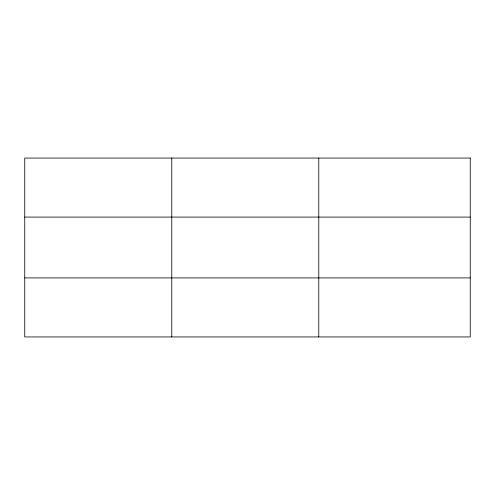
<?xml version="1.0" encoding="UTF-8"?>
<svg xmlns="http://www.w3.org/2000/svg" width="495" height="495" viewBox="0 0 495 495"><rect width="100%" height="100%" fill="white"/><g stroke="black" fill="none" stroke-linecap="round" stroke-linejoin="round"><path stroke-width="0.74" d="M171.765 158.06L171.765 336.94M318.78 158.06L318.78 336.94M24.75 217.088L470.25 217.088M24.75 277.912L470.25 277.912M470.25 158.06L470.25 336.94L24.75 336.94L24.75 158.06L470.25 158.06"/></g></svg>
